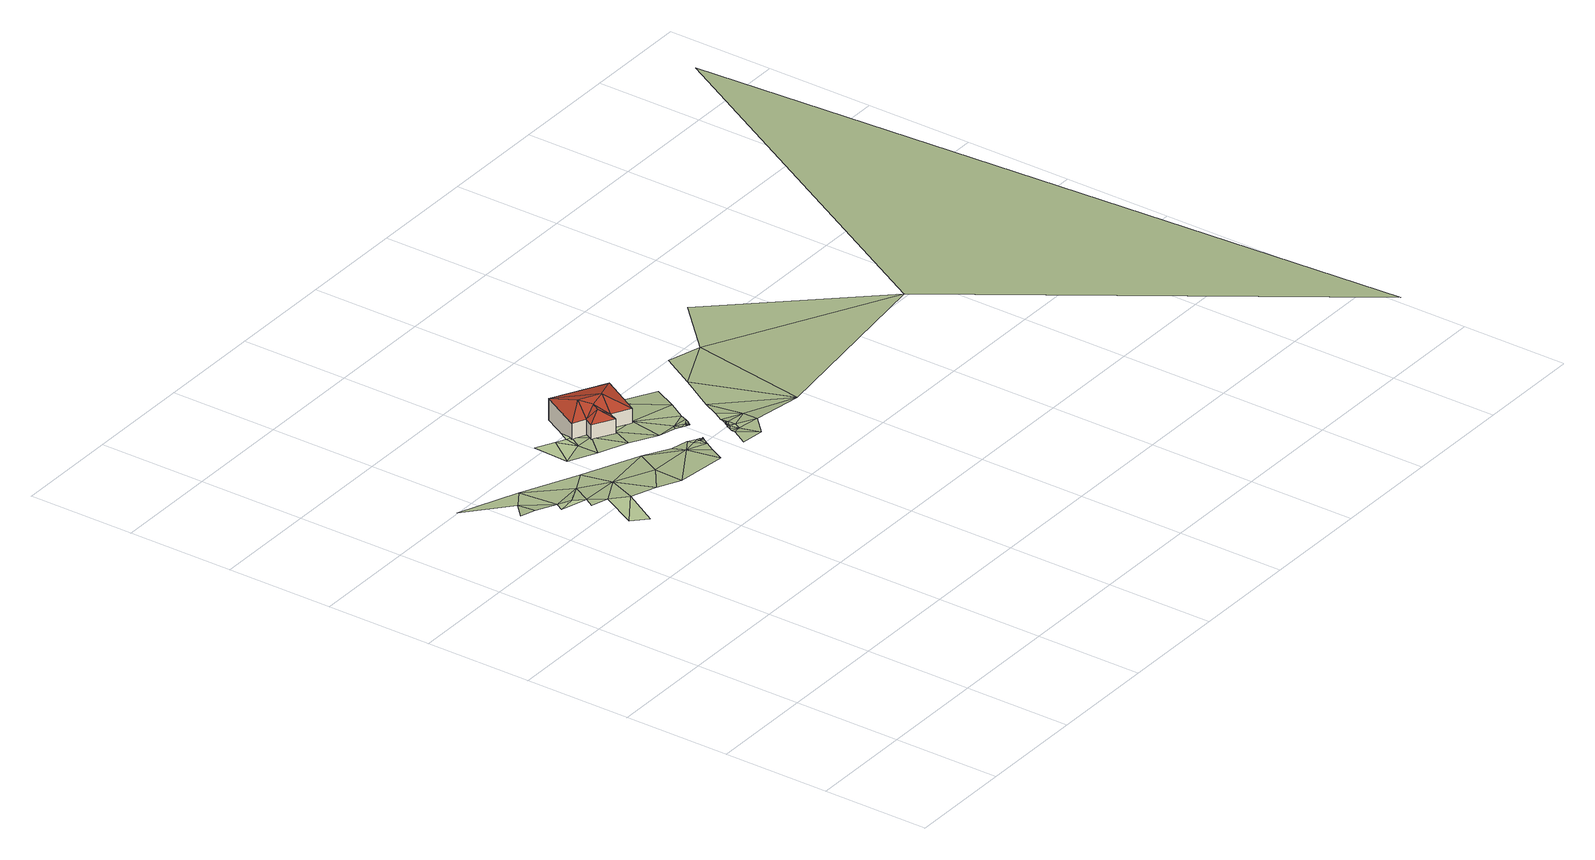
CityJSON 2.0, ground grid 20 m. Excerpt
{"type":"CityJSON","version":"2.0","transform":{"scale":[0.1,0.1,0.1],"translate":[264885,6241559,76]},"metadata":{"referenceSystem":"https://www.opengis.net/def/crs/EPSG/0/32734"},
"CityObjects":{
"building1":{"type":"Building","attributes":{"address":"105 Ritchie Street University Estate Cape Town","building":"house","building:levels":1,"building_height":4.1,"roof_height":92.9,"ground_height":87.7,"plus_code":"4FRW3F64+6JM"},"geometry":[{"type":"Solid","lod":"2","boundaries":[[[[0,1,2]],[[0,2,3]],[[0,3,4]],[[3,5,4]],[[6,7,8]],[[1,9,2]],[[2,9,10]],[[2,10,3]],[[3,10,11]],[[3,11,5]],[[9,8,7]],[[9,7,10]],[[10,7,11]],[[11,7,6]],[[12,13,0,4]],[[13,14,1,0]],[[14,15,9,1]],[[15,16,8,9]],[[16,17,6,8]],[[17,18,11,6]],[[18,19,5,11]],[[19,12,4,5]],[[19,18,17,16,15,14,13,12]]]],"semantics":{"surfaces":[{"type":"RoofSurface"},{"type":"WallSurface"},{"type":"GroundSurface"}],"values":[[0,0,0,0,0,0,0,0,0,0,0,0,0,0,1,1,1,1,1,1,1,1,2]]}}]},
"terrain1":{"type":"TINRelief","geometry":[{"type":"CompositeSurface","lod":"1","boundaries":[[[20,21,22]],[[20,23,21]],[[24,25,21]],[[23,26,27]],[[28,29,30]],[[21,23,24]],[[31,27,26]],[[29,28,32]],[[33,32,31]],[[23,27,34]],[[24,23,34]],[[31,34,27]],[[35,31,32]],[[32,28,35]],[[35,34,31]],[[36,24,34]],[[37,35,28]],[[35,36,34]],[[35,37,38]],[[38,37,39]],[[40,36,35]],[[35,38,40]],[[41,38,39]],[[42,43,44]],[[39,45,41]],[[40,38,41]],[[42,46,47]],[[47,43,42]],[[48,47,46]],[[43,47,49]],[[40,41,50]],[[51,48,46]],[[49,47,52]],[[45,53,41]],[[48,52,47]],[[54,49,52]],[[41,55,50]],[[53,56,41]],[[52,48,57]],[[55,41,58]],[[56,58,41]],[[48,51,59]],[[55,58,60]],[[56,61,58]],[[59,51,62]],[[61,60,58]],[[56,63,61]],[[64,61,63]],[[65,60,61]],[[61,66,65]],[[66,61,64]],[[64,67,66]],[[65,66,68]],[[67,69,66]],[[66,69,68]],[[69,70,68]],[[71,59,62]],[[72,59,71]],[[62,73,74]],[[75,76,77]],[[62,74,71]],[[73,78,74]],[[79,78,80]],[[78,79,74]],[[80,81,82]],[[79,80,82]],[[82,81,83]],[[76,84,85]],[[82,83,86]],[[76,75,84]],[[87,82,86]],[[79,82,88]],[[82,87,88]],[[79,88,89]],[[79,90,74]],[[85,84,91]],[[92,71,74]],[[89,90,79]],[[93,94,91]],[[93,91,84]],[[94,93,95]],[[92,74,90]],[[95,93,96]],[[95,96,97]],[[97,96,98]],[[99,93,84]],[[96,100,98]],[[96,101,100]],[[93,99,96]],[[101,102,100]],[[103,84,75]],[[102,101,104]],[[96,105,101]],[[99,105,96]],[[105,104,101]],[[106,104,105]],[[103,99,84]],[[107,106,105]],[[92,108,71]],[[107,105,109]],[[99,110,105]],[[108,111,71]],[[105,110,109]],[[103,110,99]],[[109,110,112]],[[113,112,110]],[[111,108,114]],[[103,115,110]],[[113,110,115]],[[116,113,115]],[[115,117,116]],[[118,116,117]],[[115,119,117]],[[119,120,117]],[[121,122,119]]]}]}
},
"vertices":[
[336,941,158],[294,865,158],[342,887,171],[382,867,171],[433,888,158],[390,811,158],[347,814,158],[341,846,168],[308,835,158],[318,852,158],[351,862,168],[355,831,158],[433,888,117],[336,941,117],[294,865,117],[318,852,117],[308,835,117],[347,814,117],[355,831,117],[390,811,117],
[61,771,139],[67,811,132],[38,784,135],[96,752,140],[100,833,132],[3,887,122],[89,738,139],[113,735,145],[174,660,149],[108,616,151],[133,591,151],[130,717,145],[146,686,149],[120,700,145],[156,757,139],[200,715,145],[198,779,137],[213,636,156],[262,673,152],[252,613,158],[295,725,144],[343,669,152],[227,826,132],[267,878,130],[234,896,129],[350,604,156],[276,799,133],[280,841,130],[308,835,134],[285,869,130],[344,698,144],[324,772,138],[294,865,130],[371,637,150],[295,886,130],[368,685,150],[382,654,150],[318,852,131],[372,674,150],[347,814,133],[383,676,150],[383,670,150],[373,745,138],[387,663,150],[390,667,150],[388,674,150],[389,671,150],[391,669,150],[392,671,150],[392,670,150],[393,671,150],[390,811,133],[355,831,133],[398,731,143],[412,742,138],[461,602,152],[433,634,154],[415,605,154],[410,725,143],[421,727,143],[416,721,143],[419,720,143],[421,721,143],[422,718,143],[457,644,146],[442,648,148],[423,719,143],[424,720,143],[425,722,143],[428,726,143],[433,734,143],[447,656,146],[444,751,138],[454,661,146],[451,663,146],[452,664,146],[456,665,146],[454,666,146],[454,667,146],[465,657,146],[455,668,146],[457,670,146],[456,671,146],[491,632,152],[458,673,146],[464,671,146],[459,675,146],[462,680,146],[466,785,136],[468,689,141],[501,667,144],[433,888,119],[480,707,141],[503,743,134],[503,840,124],[591,623,146],[550,814,128],[662,869,120],[597,886,121],[991,693,122],[768,970,108],[1434,9,138],[1532,1500,2]
]}
